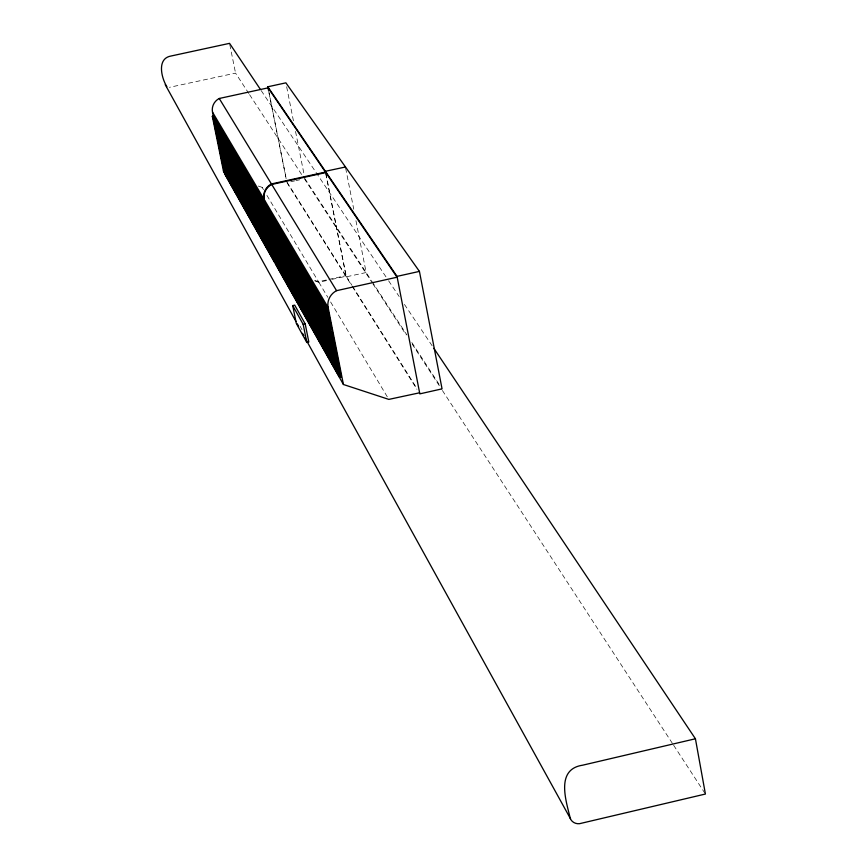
<?xml version="1.0" encoding="UTF-8"?>
<svg xmlns="http://www.w3.org/2000/svg" width="867" height="867" viewBox="0 0 867 867"><rect width="100%" height="100%" fill="white"/><g stroke="black" fill="none" stroke-linecap="round" stroke-linejoin="round"><path stroke-width="0.65" stroke-dasharray="4.33 3.25" d="M314.699 280.442L318.503 281.71L327.628 279.683M328.929 279.391L345.868 275.63M315.035 281.027L318.85 282.295L326.675 280.55M331.888 279.391L346.226 276.205L351.969 285.33M258.301 186.058L262.116 187.348L264.717 186.773M290.781 181.756L294.628 180.9M295.918 180.618L299.765 179.772M248.851 93.528L235.553 73.121L169.444 87.329M261.216 90.612L387.852 279.662M388.611 280.789L399.167 296.536M404.445 304.415L432.33 346.052M304.902 178.645L371.314 280.442M372.051 281.569L406.688 334.651M411.847 342.552L439.84 385.479M249.588 94.666L303.515 177.41M304.252 178.537L372.225 282.815M372.962 283.953L406.211 334.965M412.118 344.026L441.671 389.37M442.408 390.508L672.911 744.157M673.648 745.284L704.676 792.893M286.869 181.907L346.009 275.858M352.685 286.468L417.276 389.077M287.042 182.785L351.46 285.189M352.175 286.338L416.94 389.294M262.116 187.348L263.492 189.645M266.928 195.4L318.503 281.71M318.85 282.295L327.856 297.359M330.63 301.998L387.441 397.075M300.134 326.306L301.998 329.666M229.809 44.64L235.553 73.121M268.618 90.493L286.338 179.252M269.019 92.953L286.132 178.645M286.663 86.787L293.436 120.903M295.528 131.405L304.122 174.711M325.916 173.703L346.421 277.18M325.699 173.389L346.204 276.833L366.156 272.531L355.741 219.654M345.662 168.209L353.747 209.207"/><path stroke-width="1.3" d="M695.421 738.771L582.667 765.193C556.289 769.062 565.403 798.756 569.695 815.977C570.139 821.84 576.284 825.113 581.616 823.195L705.413 794.031L695.421 738.771L433.836 348.296M292.721 305.574L303.179 324.334L305.195 323.89L308.825 342.01L306.81 342.454L296.297 323.38L292.721 305.574L294.693 305.13L305.195 323.89M330.468 322.871L329.341 323.12L267.199 216.696L266.906 215.222L267.914 215.005M329.666 324.757L330.793 324.507M331.292 332.939L332.419 332.69M333.058 335.952L331.942 336.201L269.572 228.487L269.279 227.024L270.287 226.796M333.893 345.998L335.009 345.749M335.659 349.011L334.543 349.26L271.945 240.267L271.653 238.793L272.65 238.577M336.483 359.046L337.599 358.797M338.097 367.185L339.225 366.936L337.23 363.436M339.073 372.062L340.189 371.813M339.647 377.351L341.316 376.982L327.91 309.497L265.605 203.962L264.099 204.298L276.345 265.118L339.647 377.351L326.23 309.866L264.099 204.298M280.442 257.911L274.427 247.398L273.43 247.615L273.723 249.089L274.72 248.862M337.133 362.298L274.319 252.026L274.015 250.552L275.023 250.335M274.319 252.026L275.316 251.809M337.783 365.56L274.904 254.963L274.611 253.489L275.608 253.272M338.423 368.811L275.5 257.9L275.197 256.426L276.205 256.209M275.5 257.9L276.497 257.672M338.412 370.892L276.085 260.837L275.793 259.363L276.79 259.146M276.085 260.837L277.093 260.609M266.483 214.138L263.828 200.96L213.683 116.026L212.328 116.319L223.556 171.514L274.536 261.921L276.031 261.585M339.615 374.782L276.584 263.275L276.378 262.3L277.386 262.083M277.776 264.034L276.28 264.37L339.268 375.985L326.285 310.689L264.424 205.49M397.021 276.378L419.433 271.393L442.051 388.86L419.823 393.867L397.021 276.378L267.795 86.787L285.882 82.842L419.433 271.393M419.606 392.794L388.828 399.394L343.43 384.504L328.138 307.536A15.649 15.064 -31.4 0 1 336.569 290.673L397.053 277.212M326.23 309.866L327.91 309.497M345.478 166.995L325.385 171.287L325.58 172.273M265.237 205.555L263.926 199.042A13.959 13.547 -31.3 0 1 271.414 183.945L325.439 172.067M265.291 204.796L264.24 199.573A13.97 13.558 -31.3 0 1 271.729 184.465L325.797 172.587M212.328 116.319L262.333 201.285L263.828 200.96M212.61 117.392L262.398 202.054L263.904 201.718L213.965 117.088M327.39 313.301L265.421 207.842L265.118 206.368L266.126 206.151M265.421 207.842L266.429 207.625M265.118 206.368L328.831 314.688L327.715 314.938L328.04 316.574L266.017 210.8L265.714 209.326L266.722 209.099M266.017 210.8L267.014 210.573M328.008 318.688L266.613 213.748L266.31 212.274L267.318 212.057M267.199 216.696L268.206 216.479M329.991 326.393L267.795 219.654L267.502 218.17L268.499 217.953M267.795 219.654L268.803 219.427L268.391 222.602L330.641 329.666L330.316 328.029L331.443 327.78L267.502 218.17M268.391 222.602L269.399 222.375M330.62 331.768L268.987 225.55L268.683 224.076L269.691 223.849M332.592 339.474L270.168 231.435L269.875 229.961L270.872 229.744M270.168 231.435L271.176 231.218M269.875 229.961L334.033 340.85L332.917 341.099L333.242 342.736L270.764 234.383L270.461 232.909L271.469 232.692M333.221 344.828L271.36 237.33L271.057 235.857L272.065 235.629M271.945 240.267L272.953 240.051M335.193 352.522L272.541 243.204L272.238 241.741L273.246 241.514M272.238 241.741L336.634 353.909L335.507 354.159L335.832 355.784L273.127 246.152L272.834 244.678L273.842 244.461M263.395 204.395L213.52 119.516L213.239 118.183L214.149 117.988M213.52 119.516L214.42 119.321M263.687 205.869L263.991 207.343L214.062 122.204L213.791 120.86L214.702 120.665M214.062 122.204L214.973 121.998M264.576 210.28L214.604 124.881L214.333 123.537L215.244 123.342M214.604 124.881L215.515 124.675M265.172 213.217L215.146 127.557L214.875 126.214L215.785 126.018M215.428 128.89L265.768 216.154L215.699 130.234L215.428 128.89L216.327 128.695M215.699 130.234L216.598 130.028M266.353 219.102L216.241 132.9L215.97 131.567L216.869 131.372M216.241 132.9L217.14 132.705L216.089 127.514M266.267 220.868L216.783 135.577L216.512 134.244L217.422 134.049M267.242 223.502L267.535 224.965L217.324 138.254L217.693 135.382M217.324 138.254L218.235 138.059M267.838 226.439L268.131 227.902L217.866 140.931L217.595 139.587L218.506 139.392M268.044 229.679L218.408 143.597L218.137 142.264L219.048 142.069M218.408 143.597L219.318 143.402M269.312 233.776L218.961 146.263L218.69 144.93L219.589 144.735M218.961 146.263L219.86 146.068M269.604 235.239L269.897 236.702L219.503 148.94L219.232 147.607L220.131 147.401M219.503 148.94L220.402 148.745L220.045 151.606L269.821 238.458M220.045 151.606L220.944 151.411M271.078 242.565L220.586 154.272L220.316 152.939L221.215 152.744M220.586 154.272L221.486 154.077M271.371 244.028L271.674 245.491L220.857 155.605L221.757 155.41L225.756 162.389M271.599 247.247L221.67 159.615L221.399 158.271L222.299 158.076M221.67 159.615L222.581 159.409M272.845 251.343L222.212 162.27L221.941 160.937L222.852 160.742M273.148 252.806L273.441 254.269L222.754 164.936L222.483 163.603L223.393 163.408M222.754 164.936L223.664 164.741M273.365 256.036L223.296 167.602L223.025 166.269L223.924 166.074M223.296 167.602L224.195 167.407M274.514 259.634L223.751 169.824L223.567 168.935L224.466 168.74M224.835 170.517L223.48 170.81L274.21 260.718L262.398 202.054M213.315 116.08L212.513 112.157A12.604 12.311 -31.2 0 1 219.243 98.48L268.087 87.849M166.865 86.689C161.522 78.225 156.504 58.555 170.929 56.041L229.549 43.35L260.458 89.485M267.968 87.675L397.238 277.473M219.243 98.48L271.414 183.945M271.729 184.465L336.569 290.673M212.513 112.157L263.926 199.042M264.24 199.573L328.138 307.536M327.964 310.321L265.931 205.165L266.722 209.088M215.525 120.307L217.574 123.786M218.939 126.105L223.729 134.233M225.095 136.553L227.154 140.031M229.202 143.521L230.568 145.84M235.358 153.958L236.734 156.277M238.783 159.766L240.148 162.086M241.525 164.405L243.573 167.884M244.938 170.214L246.315 172.533M247.68 174.852L249.729 178.331M251.788 181.81L253.153 184.14M255.201 187.619L256.578 189.938M257.943 192.257L259.309 194.576M261.357 198.066L264.099 202.705M267.491 208.459L268.857 210.779M270.222 213.087L272.271 216.555M274.308 220.023L279.087 228.129M280.453 230.438L281.808 232.757M283.856 236.225L285.221 238.533M286.587 240.853L288.635 244.321M290.001 246.629L291.355 248.948M292.721 251.257L294.769 254.725M296.817 258.203L300.903 265.139M302.951 268.607L304.317 270.927M306.365 274.395L307.731 276.703M309.085 279.022L310.451 281.331M312.499 284.81L313.865 287.118M315.23 289.437L317.279 292.905M224.694 136.758L226.059 139.088M213.239 118.183L263.102 202.921M213.791 120.86L263.915 206.248M265.714 209.326L327.433 314.472M214.333 123.537L264.283 208.806M266.31 212.274L329.449 320.075M214.875 126.214L264.879 211.754M266.906 215.222L329.016 321.484M329.763 323.825L331.118 326.144M215.97 131.567L266.061 217.628M268.098 221.128L329.644 326.87M216.512 134.244L266.646 220.565M268.683 224.076L332.061 333.156M217.053 136.921L267.491 223.903M269.279 227.024L331.617 334.575M332.364 336.895L333.708 339.225M217.595 139.587L267.404 225.669M218.137 142.264L268.672 229.755M270.461 232.909L334.684 344.123M218.69 144.93L269.258 232.681M271.057 235.857L334.662 346.215M219.232 147.607L269.171 234.437M271.653 238.793L334.218 347.634M334.965 349.954L336.309 352.273M219.774 150.273L270.19 238.165M227.089 164.719L228.422 167.038M229.755 169.368L234.415 177.507M235.748 179.837L239.747 186.817M241.069 189.136L243.074 192.626M244.407 194.956L245.74 197.286M247.062 199.605L257.055 217.053M258.388 219.384L259.721 221.703M261.054 224.033L263.048 227.522M264.381 229.853L265.714 232.172M267.047 234.502L271.046 241.481M281.786 260.241L286.468 268.412M287.801 270.753L292.482 278.925M293.815 281.266L301.174 294.108M302.507 296.438L303.851 298.779M305.184 301.109L309.866 309.291M311.199 311.621L318.557 324.464M319.89 326.805L321.234 329.135M322.567 331.476L324.572 334.976M325.916 337.317L327.249 339.647M328.582 341.988L337.274 357.161M220.316 152.939L270.786 241.102M272.834 244.678L334.846 352.988M220.857 155.605L270.959 243.237M273.43 247.615L337.252 359.252M273.723 249.089L335.822 357.876M221.399 158.271L271.967 246.954M274.015 250.552L336.808 360.672M221.941 160.937L272.802 250.238M274.611 253.489L336.786 362.753M222.483 163.603L272.726 251.983M275.197 256.426L337.87 366.687M223.025 166.269L273.734 255.732M275.793 259.363L339.853 372.268M225.496 171.677L226.818 174.018M228.801 177.518L230.123 179.848M234.079 186.849L235.401 189.19M236.724 191.52L238.046 193.85M239.368 196.191L241.351 199.692M247.962 211.364L249.284 213.694M250.606 216.035L254.562 223.036M259.19 231.207L260.512 233.537M261.834 235.878L263.156 238.208M267.123 245.209L268.445 247.55M270.428 251.051L271.75 253.381M273.072 255.711L274.395 258.052M281.764 271.078L283.097 273.43M284.43 275.782L285.752 278.123M293.068 291.052L294.401 293.393M295.734 295.745L297.728 299.267M304.371 311.015L305.704 313.366M307.698 316.888L309.031 319.24M315.675 330.977L317.008 333.329M319.002 336.851L320.335 339.203M330.305 356.814L331.638 359.166M338.954 372.084L340.948 375.606M339.994 374.642L341.316 376.982M223.567 168.935L274.319 258.659M276.378 262.3L339.398 373.699M343.43 384.504L278.166 268.748L277.646 266.136M165.229 84.641L295.972 321.484M297.283 323.846L298.584 326.22M302.507 333.318L303.818 335.692M305.119 338.054L570.529 818.838M213.683 116.026L214.214 118.649M224.748 172.316L225.279 174.939L277.841 268.174L277.321 265.562M267.242 211.7L268.033 215.623M270.146 226.092L271.718 233.949M267.014 216.772L269.138 227.317M269.67 229.95L272.585 244.451M273.116 247.084L275.24 257.629M262.333 201.285L274.536 261.921M267.795 86.787L268.499 90.309M303.179 324.334L306.81 342.454M325.461 171.395L325.656 172.37"/></g></svg>
